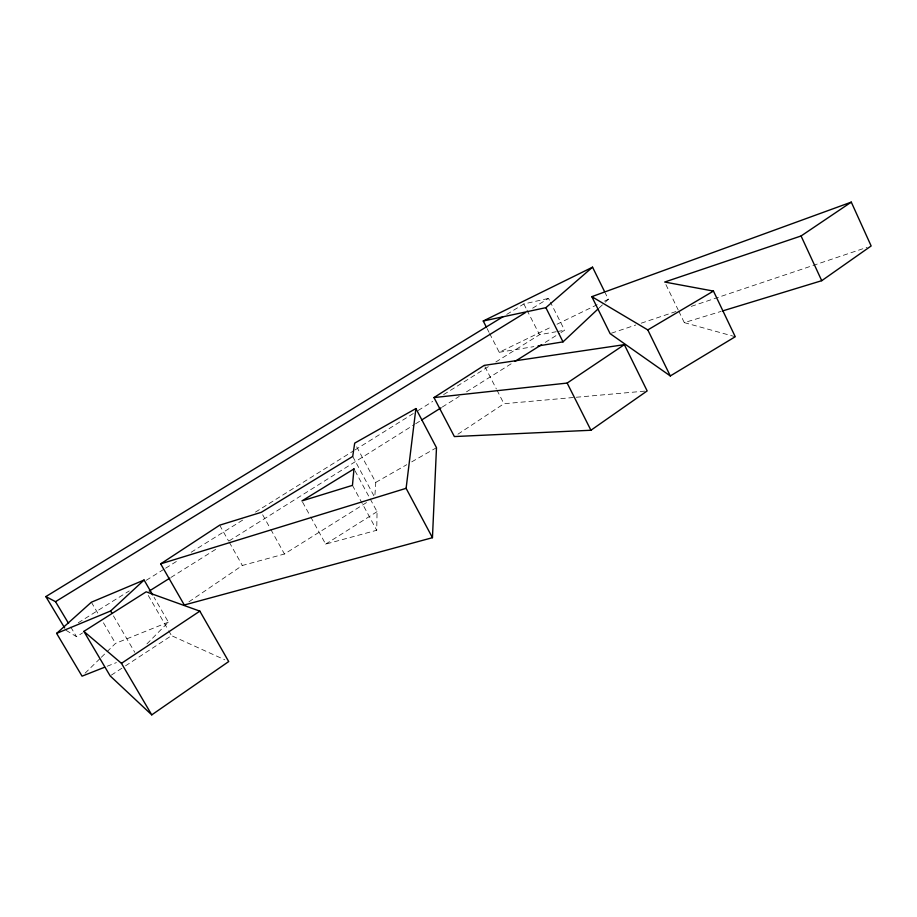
<?xml version="1.0" encoding="UTF-8"?>
<svg xmlns="http://www.w3.org/2000/svg" width="917" height="917" viewBox="0 0 917 917"><rect width="100%" height="100%" fill="white"/><g stroke="black" fill="none" stroke-linecap="round" stroke-linejoin="round"><path stroke-width="0.69" stroke-dasharray="4.58 3.44" d="M310.737 516.97L325.65 544.125L376.738 530.267L377.059 511.663L353.996 468.908M374.95 494.664L375.787 482.388L356.679 446.808M146.938 643.894L168.407 622.127L154.102 597.368M85.098 673.181L100.308 658.28M101.329 657.283L115.531 643.379L168.407 622.127M599.076 307.997L604.234 303.16M605.266 302.186L608.349 299.286L605.197 292.867M188.925 601.827L242.352 565.48L284.453 554.006L367.545 501.92M457.915 434.211L503.949 403.721L574.844 397.382M111.347 675.13L124.322 666.625M125.503 665.845L171.525 635.653L224.803 659.793M325.65 544.125L377.059 511.663M66.127 630.346L76.535 636.719L82.599 632.913M171.009 577.401L215.816 549.26M229.135 540.892L414.427 424.537M415.642 423.78L420.49 420.731M442.281 407.045L459.245 396.396M466.512 391.834L511.319 363.694M545.225 342.396L559.76 333.272M560.975 332.516L564.608 330.235L550.429 302.232M78.266 622.769L129.24 590.926M146.239 580.312L164.441 568.941M165.656 568.185L177.795 560.608M191.149 552.263L244.552 518.919M255.476 512.087L353.802 450.683M355.017 449.926L413.28 413.544M418.129 410.507L432.698 401.417M443.622 394.597L488.532 366.548M495.822 361.997L539.517 334.705L556.241 331.725M532.639 308.181L548.504 298.415L549.787 300.959M506.757 314.405L523.836 303.951L548.504 298.415M375.787 482.388L406.758 464.69M411.722 461.859L436.492 447.702M489.632 333.524L499.226 352.288L551.862 326.727M556.997 324.228L599.363 303.653M604.498 301.154L608.349 299.286M107.151 666.246L116.39 662.601M611.467 333.18L635.813 325.008M641.224 323.185L676.391 311.379M691.269 306.381L867.092 247.326M678.786 311.207L684.311 322.624L721.049 311.413M557.639 331.473L564.608 330.235M499.226 352.288L533.9 346.626M576.266 397.256L645.74 391.043M684.311 322.624L735.251 336.734M70.747 627.045L76.535 636.719M91.368 602.217L98.474 614.321M103.449 622.803L115.531 643.379M113.444 615.869L134.788 652.342M148.279 595.465L168.006 629.566M168.705 630.781L171.525 635.653M219.667 525.177L228.608 541.053M229.296 542.268L242.352 565.48M262.652 514.769L270.148 528.249M270.824 529.476L284.453 554.006M302.599 502.161L310.061 515.744M352.449 485.368L376.738 530.267M352.713 456.448L374.102 496.143M484.887 366.617L496.326 388.888M496.957 390.126L503.949 403.721M487.076 328.515L489.002 332.275M523.836 303.951L526.347 308.88M526.966 310.106L539.517 334.705M665.914 284.579L678.179 309.935"/><path stroke-width="1.38" d="M432.446 537.694L436.492 447.702L415.894 408.569L354.696 443.129L352.713 456.448L261.288 512.316L219.667 525.177L160.67 563.852L184.283 604.991L432.446 537.694L406.105 488.325L415.894 408.569M538.061 345.95L563.015 341.869L598.044 308.96M104.504 667.289L82.049 676.161L56.625 633.395L110.602 610.997L144.095 580.037L152.669 594.892M56.625 633.395L91.368 602.217L144.095 580.037M486.446 327.266L483.248 321.007L545.879 307.665L592.554 267.179L604.555 291.583M722.401 310.989L821.724 280.694L871.15 245.962L851.285 202.13L591.832 296.661L610.114 333.639L670.304 375.947L735.251 336.734L713.449 291.079L664.687 282.035L801.068 235.978L851.285 202.13M590.926 430.256L647.161 390.917L624.351 344.654L484.245 365.379L433.982 397.577L454.373 436.561L590.926 430.256L567.164 383.065L433.982 397.577M151.752 714.87L228.7 661.558L199.837 611.135L146.17 591.82L83.871 631.389L110.166 675.909L151.752 714.87L121.457 663.335L83.871 631.389M567.164 383.065L624.351 344.654M121.457 663.335L199.837 611.135M149.207 591.087L169.794 578.157M421.694 419.975L441.077 407.801M514.953 361.413L541.592 344.677M503.101 316.652L45.85 596.589L55.524 601.667L525.315 312.674M591.832 296.661L647.803 329.925L713.449 291.079M483.248 321.007L592.554 267.179M160.67 563.852L406.105 488.325M45.85 596.589L64.671 627.939M55.524 601.667L68.569 623.422M110.602 610.997L112.023 613.427M545.879 307.665L563.015 341.869M647.803 329.925L670.304 375.947M801.068 235.978L821.724 280.694M353.996 468.908L352.449 485.368L301.922 500.923L353.996 468.908"/></g></svg>
